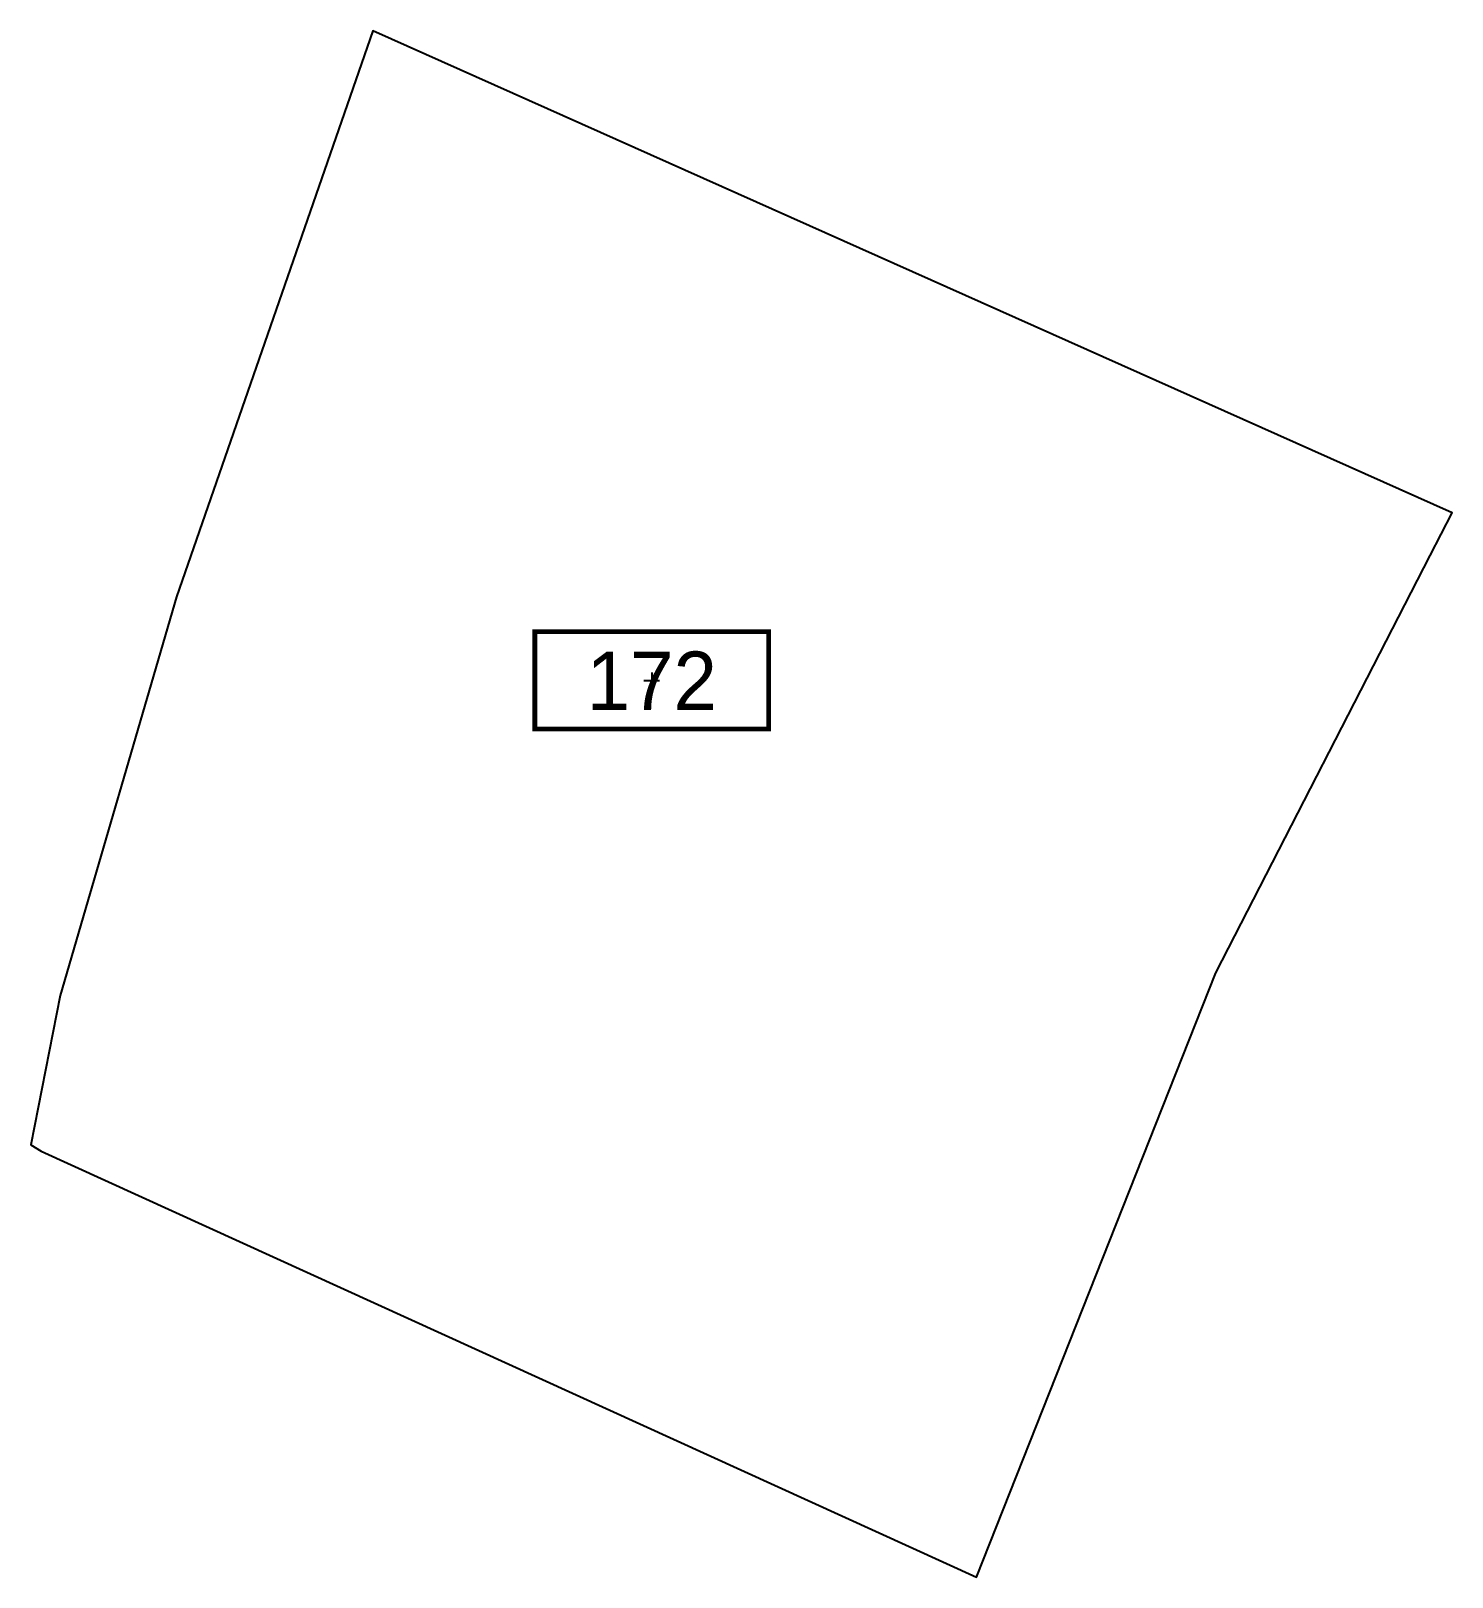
# Model space of a CAD drawing. Header units: inches. Extents: x 185904.6 to 185941.1, y 655621.2 to 655660.9.
import ezdxf
from ezdxf.enums import TextEntityAlignment as Align

# ---------------------------------------------------------------- set-up
doc = ezdxf.new("R2010")
doc.units = ezdxf.units.IN
doc.header["$MEASUREMENT"] = 0
doc.layers.add('pcell', color=7, linetype='Continuous')
doc.layers.add('scellno', color=160, linetype='Continuous')
doc.styles.add('mvt-nos', font='mvt-nos')

# ---------------------------------------------------------------- blocks, each defined once
blk = doc.blocks.new('Cellno')
at = {"color": 2}
for points in [[(-0.4, 0), (0.4, 0)], [(0, 0.4), (0, -0.4)]]:
    blk.add_lwpolyline(points, dxfattribs=at)
at = {"layer": 'scellno', "const_width": 0.25}
blk.add_lwpolyline([(6, 2.5), (-6, 2.5), (-6, -2.5), (6, -2.5)], close=True, dxfattribs=at)
at = {"layer": 'scellno', "style": 'mvt-nos'}
blk.add_attdef('CELLNO', text='', height=3, dxfattribs=at).set_placement((0, 0), align=Align.MIDDLE)
at = {"layer": 'scellno', "style": 'mvt-nos', "flags": 1}
for tag, p in [('CODE', (-0.287, -6)), ('AREA', (0.213, -8.967))]:
    blk.add_attdef(tag, text='', height=2.5, dxfattribs=at).set_placement(p, align=Align.CENTER)

msp = doc.modelspace()

# ---------------------------------------------------------------- linework, layer by layer
at = {"layer": 'pcell'}
msp.add_lwpolyline([(185940.56, 655647.42), (185941.12, 655648.52), (185913.42, 655660.89), (185908.38, 655646.36), (185905.39, 655636.13), (185904.64, 655632.3), (185904.9, 655632.13), (185928.91, 655621.2), (185935.06, 655636.71)], close=True, dxfattribs=at)

# ---------------------------------------------------------------- block references
at = {"layer": 'scellno', "xscale": 0.5, "yscale": 0.5, "zscale": 0.5}
msp.add_blockref('Cellno', (185920.577, 655644.219), dxfattribs=at).add_auto_attribs({'CELLNO': '172'})

doc.saveas('drawing.dxf')
